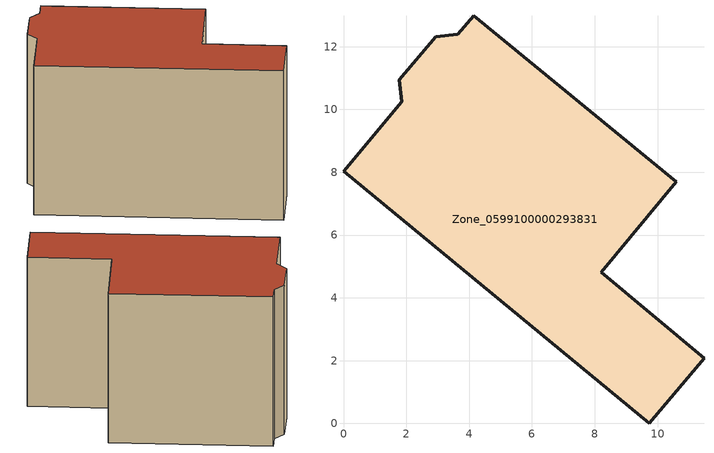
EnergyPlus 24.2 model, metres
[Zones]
Zone_0599100000293831
 floor ground (C_G): 1.86,10.25 1.77,10.94 2.94,12.32 3.64,12.39 4.14,12.99 10.6,7.7 8.2,4.82 11.48,2.08 9.74,0 0,8.04 z0
 wall outside (C_F): 9.74,0 11.48,2.08 8.2,4.82 10.6,7.7 4.14,12.99 3.64,12.39 2.94,12.32 1.77,10.94 1.86,10.25 0,8.04 9.74,0 z0:8.51
 roof outside (C_R): 1.86,10.25 0,8.04 9.74,0 11.48,2.08 8.2,4.82 10.6,7.7 4.14,12.99 3.64,12.39 2.94,12.32 1.77,10.94 z8.51
[BUILDING]
Pand.0599100000293831: North Axis=0; Terrain=City; Loads Convergence Tolerance Value=0.04; Temperature Convergence Tolerance Value=0.4; Solar Distribution=FullExterior; Maximum Number of Warmup Days=25; Minimum Number of Warmup Days=1
[Site:Location]
Rotterdam.The.Hague.AP_ZH_NLD Design_Conditions: Latitude=51.96; Longitude=4.45; Time Zone=1; Elevation=-4.5
[SITE:GROUNDTEMPERATURE:BUILDINGSURFACE]
18, 18, 18, 18, 18, 18, 18, 18, 18, 18, 18, 18
[MATERIAL] Thermal Absorptance=0.9; Solar Absorptance=0.7; Visible Absorptance=0.7
Name | Roughness | Thickness | Conductivity | Density | Specific Heat
G.TI.1946 | MediumSmooth | 0.15 | 1 | 540 | 1210
F.TI.1946 | Rough | 0.3 | 0.857143 | 1920 | 840
R.TI.1946 | MediumRough | 0.2 | 0.1 | 1500 | 1000
[CONSTRUCTION]
C_G: G.TI.1946
C_F: F.TI.1946
C_R: R.TI.1946
[ZONE]
Zone_0599100000293831: Type=1; Multiplier=1; Ceiling Height=Autocalculate; Volume=Autocalculate; Floor Area=autocalculate; Part of Total Floor Area=Yes
[ZONEINFILTRATION:DESIGNFLOWRATE]
Infil_Zone_0599100000293831: Zone or ZoneList or Space or SpaceList=Zone_0599100000293831; Schedule=AlwaysOn; Design Flow Rate Calculation Method=Flow/Area; Flow Rate per Floor Area=0.003; Constant Term Coefficient=1; Temperature Term Coefficient=0; Velocity Term Coefficient=0; Velocity Squared Term Coefficient=0
[HVACTEMPLATE:ZONE:IDEALLOADSAIRSYSTEM]
Zone_0599100000293831: Maximum Heating Supply Air Temperature=50; Minimum Cooling Supply Air Temperature=13; Maximum Heating Supply Air Humidity Ratio=0.0156; Minimum Cooling Supply Air Humidity Ratio=0.0077; Heating Limit=NoLimit; Cooling Limit=NoLimit; Dehumidification Control Type=ConstantSensibleHeatRatio; Cooling Sensible Heat Ratio=0.7; Dehumidification Setpoint=60; Humidification Control Type=None; Humidification Setpoint=30; Outdoor Air Method=None; Outdoor Air Flow Rate per Person=0.00944; Outdoor Air Flow Rate per Zone Floor Area=0; Outdoor Air Flow Rate per Zone=0; Demand Controlled Ventilation Type=None; Outdoor Air Economizer Type=NoEconomizer; Heat Recovery Type=None; Sensible Heat Recovery Effectiveness=0.7; Latent Heat Recovery Effectiveness=0.65
[ZONECONTROL:THERMOSTAT]
ThermostatControl_Zone_0599100000293831: Zone or ZoneList=Zone_0599100000293831; Control Type Schedule=DualSetpointControlType; Control 1=Thermostat_Zone_0599100000293831; Temperature Difference Between Cutout And Setpoint=0
[THERMOSTATSETPOINT:DUALSETPOINT]
Thermostat_Zone_0599100000293831: Heating Setpoint Temperature Schedule=HeatingSetpoint_Zone_0599100000293831; Cooling Setpoint Temperature Schedule=CoolingSetpoint_Zone_0599100000293831
[SCHEDULE:COMPACT]
HeatingSetpoint_Zone_0599100000293831: Through: 12/31, For: AllDays, Until: 24:00, 21
CoolingSetpoint_Zone_0599100000293831: Through: 12/31, For: AllDays, Until: 24:00, 24
DualSetpointControlType: Through: 12/31, For: AllDays, Until: 24:00, 4
AlwaysOn: Through: 12/31, For: AllDays, Until: 24:00, 1
